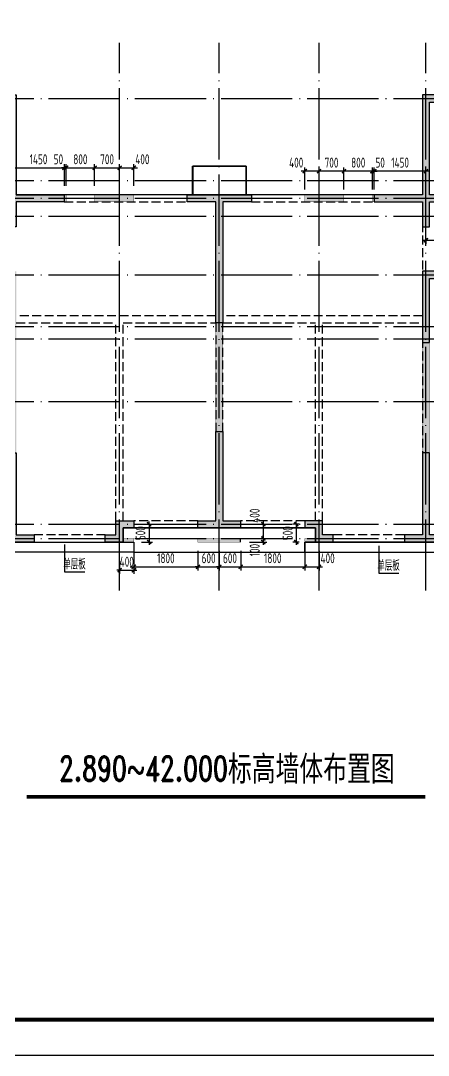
# Model space of a CAD drawing. Extents: x 154268 to 5133249, y -1832900 to 601179.
# Drawn here: x 663742 to 675184, y 541638 to 570678 of the extents above; entities that cross this region are included whole.
import ezdxf
from ezdxf.enums import TextEntityAlignment as Align

# ---------------------------------------------------------------- set-up
doc = ezdxf.new("R2010")
doc.units = 0
doc.header["$LTSCALE"] = 1000
doc.linetypes.add('DASH', pattern=[0.35, 0.25, -0.1])
doc.linetypes.add('DOTE', pattern=[2.42, 2, -0.2, 0.02, -0.2])
doc.layers.add('_TSZ_PLOT_MARK', color=1, linetype='Continuous', plot=False)
for name, color, linetype in [('A-ANNO-AXIS', 94, 'Continuous'), ('A-ANNO-DOTE', 15, 'DOTE'), ('A-ANNO-TITLE', 3, 'Continuous'), ('DIM', 3, 'Continuous'), ('HATCH', 254, 'Continuous'), ('HZ', 2, 'Continuous'), ('S-BASE-SING-实线', 7, 'Continuous'), ('S-BEAM-实线', 4, 'Continuous'), ('S-FLOOR-楼板', 52, 'Continuous'), ('S-FLOOR-说明', 7, 'Continuous'), ('S-WALL-砼墙', 60, 'Continuous'), ('一体浇筑', 1, 'Continuous')]:
    doc.layers.add(name, color=color, linetype=linetype)
doc.styles.add('DD', font='romand__.ttf', dxfattribs={"width": 0.7, "bigfont": 'HZTXT.SHX'})
doc.styles.add('DIM_FONT', font='SIMPLEX', dxfattribs={"width": 0.7, "bigfont": 'GBCBIG'})
doc.styles.add('TSSD_Dimension', font='tssdeng.shx', dxfattribs={"width": 0.7, "bigfont": 'Hztxt.shx'})
doc.dimstyles.new('TSSD_100_100$0', dxfattribs={"dimtxt": 280, "dimasz": 80, "dimexe": 100, "dimexo": 250, "dimgap": 100, "dimtad": 1, "dimdec": 0, "dimzin": 0, "dimdsep": 46, "dimtxsty": 'TSSD_Dimension', "dimblk": 'ARCHTICK', "dimcen": 0, "dimdle": 100, "dimclrd": 3, "dimclre": 3, "dimclrt": 7, "dimadec": 0, "dimazin": 0, "dimtfac": 1, "dimtdec": 0, "dimtix": 1, "dimtmove": 2, "dimatfit": 3, "dimldrblk": 'ARCHTICK', "dimfxl": 100, "dimtolj": 1, "dimtzin": 0, "dimarcsym": 0})
pattern_1 = [(50, (-3130232.09, 2526935.15), (215.178055, -18.8256405), [22.5, -247.5]), (355, (-3130232.1, 2526935.15), (-41.6254, 225.65764), [18, -198]), (100.4514, (-3130214.16, 2526933.58), (173.552815, 206.831863), [19.122057, -210.342634]), (46.1842, (-3130232.1, 2526995.15), (320.172315, -49.655704), [33.75, -371.25]), (96.6356, (-3130205.4, 2526991), (280.398812, 292.235361), [28.683086, -315.5139]), (351.1842, (-3130232.1, 2526995.15), (280.398584, 292.23558), [27, -297]), (21, (-3130202.09, 2526980.15), (179.0721156, -120.785667), [22.5, -247.5]), (326, (-3130202.1, 2526980.15), (72.9946, 217.545014), [18, -198]), (71.4514, (-3130187.17, 2526970.08), (252.066789, 96.759149), [19.122057, -210.342634]), (37.5, (-3130232.09, 2526935.15), (3.6479566, 99.8681561), [0, -195.6, 0, -201, 0, -198.75]), (7.5, (-3130232.09, 2526935.15), (78.9208612, 118.3235136), [0, -114.6, 0, -191.1, 0, -75.75]), (327.5, (-3130298.99, 2526935.15), (160.1467309, -6.7664615), [0, -75, 0, -234, 0, -310.5]), (317.5, (-3130328.99, 2526935.15), (174.955851, 30.0314947), [0, -97.5, 0, -155.4, 0, -220.5]), (45, (-3130232.09, 2526935.15), (-106.066017, 106.066017), [])]

# ---------------------------------------------------------------- blocks, each defined once
blk = doc.blocks.new('T4zw1')
at = {"layer": 'A-ANNO-DOTE'}
for p, q in [((1575757, -2354199), (1575757, -2338823)), ((1578557, -2354199), (1578557, -2338823)), ((1581357, -2354199), (1581357, -2338823)), ((1584357, -2354199), (1584357, -2338823)), ((1554406, -2340387), (1601542, -2340387)), ((1554406, -2342687), (1596363, -2342687)), ((1554406, -2343187), (1601542, -2343187)), ((1554406, -2343687), (1601542, -2343687)), ((1554406, -2345337), (1601542, -2345337)), ((1554406, -2346787), (1601542, -2346787)), ((1554406, -2347137), (1601542, -2347137)), ((1554406, -2348887), (1601542, -2348887)), ((1554406, -2352337), (1601542, -2352337)), ((1554406, -2352737), (1601542, -2352737))]:
    blk.add_line(p, q, dxfattribs=at)
blk = doc.blocks.new('_ArchTick')
at = {"color": 0, "linetype": 'ByBlock', "const_width": 0.5}
blk.add_lwpolyline([(-0.71, -0.71), (0.71, 0.71)], dxfattribs=at)
blk = doc.blocks.new('*D5230')
at = {"layer": 'Defpoints', "color": 0, "transparency": 16777216}
for p in [(675117, 564823), (676667, 564823), (676667, 564515)]:
    blk.add_point(p, dxfattribs=at)
at = {"layer": 'DIM', "color": 3, "lineweight": -2, "transparency": 16777216}
for p, q in [((675117, 564573), (675117, 564415)), ((676667, 564573), (676667, 564415)), ((675017, 564515), (676767, 564515))]:
    blk.add_line(p, q, dxfattribs=at)
at = {"layer": 'DIM', "color": 3, "lineweight": -2, "transparency": 16777216, "xscale": 80, "yscale": 80, "zscale": 80, "rotation": 180}
blk.add_blockref('_ArchTick', (675117, 564515), dxfattribs=at)
at = {"layer": 'DIM', "color": 3, "lineweight": -2, "transparency": 16777216, "xscale": 80, "yscale": 80, "zscale": 80}
blk.add_blockref('_ArchTick', (676667, 564515), dxfattribs=at)
at = {"layer": 'DIM', "color": 7, "transparency": 16777216, "insert": (675892, 564755), "char_height": 280, "attachment_point": 5, "style": 'TSSD_Dimension'}
blk.add_mtext('\\A1;1550', dxfattribs=at)
blk = doc.blocks.new('T4sbzpm1')
at = {"layer": 'S-BEAM-实线', "linetype": 'DASH'}
for p, q in [((21900, 9750), (18450, 9750)), ((27150, 9750), (23700, 9750)), ((18450, 9550), (21900, 9550)), ((23700, 9550), (27150, 9550)), ((28500, 8950), (28500, 7600)), ((22700, 6350), (17100, 6350)), ((17100, 6150), (19900, 6150)), ((19900, 600), (19900, 6150)), ((20100, 6150), (22700, 6150)), ((20100, 600), (20100, 6150)), ((22700, 6150), (22700, 3100)), ((28500, 6350), (22900, 6350)), ((22900, 3100), (22900, 6150)), ((22900, 6150), (25500, 6150)), ((25500, 600), (25500, 6150)), ((25700, 6150), (28500, 6150)), ((25700, 600), (25700, 6150)), ((28500, 5700), (28500, 2500)), ((22200, 600), (20400, 600)), ((25200, 600), (23400, 600)), ((20400, 400), (22200, 400)), ((23400, 400), (25200, 400)), ((19600, 200), (17600, 200)), ((17600, 0), (19600, 0)), ((28000, 200), (26000, 200)), ((26000, 0), (28000, 0))]:
    blk.add_line(p, q, dxfattribs=at)
at = {"layer": 'S-WALL-砼墙'}
for points in [[(16350, 12350), (16350, 12550), (17100, 12550), (17100, 9750), (18450, 9750), (18450, 9550), (17100, 9550), (17100, 8850), (16900, 8850), (16900, 9550), (15500, 9550), (15500, 9750), (16900, 9750), (16900, 12350)], [(29250, 12350), (29250, 12550), (28500, 12550), (28500, 9750), (27150, 9750), (27150, 9550), (28500, 9550), (28500, 8850), (28700, 8850), (28700, 9550), (30100, 9550), (30100, 9750), (28700, 9750), (28700, 12350)], [(21900, 9550), (21900, 9750), (23700, 9750), (23700, 9550), (22900, 9550), (22900, 6150), (22700, 6150), (22700, 9550)], [(29100, 7400), (29100, 7600), (28500, 7600), (28500, 5600), (28700, 5600), (28700, 7400)], [(22700, 3100), (22900, 3100), (22900, 600), (23400, 600), (23400, 400), (22200, 400), (22200, 600), (22700, 600)], [(16900, 2500), (17100, 2500), (17100, 200), (17600, 200), (17600, 0), (16300, 0), (16300, 200), (16900, 200)], [(28700, 2500), (28500, 2500), (28500, 200), (28000, 200), (28000, 0), (29300, 0), (29300, 200), (28700, 200)], [(19600, 0), (19600, 200), (19900, 200), (19900, 600), (20400, 600), (20400, 400), (20100, 400), (20100, 0)], [(26000, 0), (26000, 200), (25700, 200), (25700, 600), (25200, 600), (25200, 400), (25500, 400), (25500, 0)]]:
    blk.add_lwpolyline(points, close=True, dxfattribs=at)
blk = doc.blocks.new('*D5277')
at = {"layer": 'Defpoints', "color": 0, "transparency": 16777216}
for p in [(666917, 556144), (668717, 556044), (668717, 555350)]:
    blk.add_point(p, dxfattribs=at)
at = {"layer": 'DIM', "color": 3, "lineweight": -2, "transparency": 16777216}
for p, q in [((666917, 555894), (666917, 555250)), ((668717, 555794), (668717, 555250)), ((666817, 555350), (668817, 555350))]:
    blk.add_line(p, q, dxfattribs=at)
at = {"layer": 'DIM', "color": 3, "lineweight": -2, "transparency": 16777216, "xscale": 80, "yscale": 80, "zscale": 80, "rotation": 180}
blk.add_blockref('_ArchTick', (666917, 555350), dxfattribs=at)
at = {"layer": 'DIM', "color": 3, "lineweight": -2, "transparency": 16777216, "xscale": 80, "yscale": 80, "zscale": 80}
blk.add_blockref('_ArchTick', (668717, 555350), dxfattribs=at)
at = {"layer": 'DIM', "color": 7, "transparency": 16777216, "insert": (667817, 555590), "char_height": 280, "attachment_point": 5, "style": 'TSSD_Dimension'}
blk.add_mtext('\\A1;1800', dxfattribs=at)
blk = doc.blocks.new('*D5278')
at = {"layer": 'Defpoints', "color": 0, "transparency": 16777216}
for p in [(668717, 556044), (669317, 556044), (669317, 555350)]:
    blk.add_point(p, dxfattribs=at)
at = {"layer": 'DIM', "color": 3, "lineweight": -2, "transparency": 16777216}
for p, q in [((668717, 555794), (668717, 555250)), ((669317, 555794), (669317, 555250)), ((668717, 555350), (668637, 555350)), ((668717, 555350), (669317, 555350)), ((669317, 555350), (669397, 555350))]:
    blk.add_line(p, q, dxfattribs=at)
at = {"layer": 'DIM', "color": 3, "lineweight": -2, "transparency": 16777216, "xscale": 80, "yscale": 80, "zscale": 80}
blk.add_blockref('_ArchTick', (668717, 555350), dxfattribs=at)
at = {"layer": 'DIM', "color": 3, "lineweight": -2, "transparency": 16777216, "xscale": 80, "yscale": 80, "zscale": 80, "rotation": 180}
blk.add_blockref('_ArchTick', (669317, 555350), dxfattribs=at)
at = {"layer": 'DIM', "color": 7, "transparency": 16777216, "insert": (669017, 555590), "char_height": 280, "attachment_point": 5, "style": 'TSSD_Dimension'}
blk.add_mtext('\\A1;600', dxfattribs=at)
blk = doc.blocks.new('*D5279')
at = {"layer": 'Defpoints', "color": 0, "transparency": 16777216}
for p in [(669317, 556044), (669917, 556044), (669917, 555350)]:
    blk.add_point(p, dxfattribs=at)
at = {"layer": 'DIM', "color": 3, "lineweight": -2, "transparency": 16777216}
for p, q in [((669317, 555794), (669317, 555250)), ((669917, 555794), (669917, 555250)), ((669317, 555350), (669237, 555350)), ((669317, 555350), (669917, 555350)), ((669917, 555350), (669997, 555350))]:
    blk.add_line(p, q, dxfattribs=at)
at = {"layer": 'DIM', "color": 3, "lineweight": -2, "transparency": 16777216, "xscale": 80, "yscale": 80, "zscale": 80}
blk.add_blockref('_ArchTick', (669317, 555350), dxfattribs=at)
at = {"layer": 'DIM', "color": 3, "lineweight": -2, "transparency": 16777216, "xscale": 80, "yscale": 80, "zscale": 80, "rotation": 180}
blk.add_blockref('_ArchTick', (669917, 555350), dxfattribs=at)
at = {"layer": 'DIM', "color": 7, "transparency": 16777216, "insert": (669617, 555590), "char_height": 280, "attachment_point": 5, "style": 'TSSD_Dimension'}
blk.add_mtext('\\A1;600', dxfattribs=at)
blk = doc.blocks.new('*D5280')
at = {"layer": 'Defpoints', "color": 0, "transparency": 16777216}
for p in [(669917, 556044), (671717, 556044), (671717, 555350)]:
    blk.add_point(p, dxfattribs=at)
at = {"layer": 'DIM', "color": 3, "lineweight": -2, "transparency": 16777216}
for p, q in [((669917, 555794), (669917, 555250)), ((671717, 555794), (671717, 555250)), ((669817, 555350), (671817, 555350))]:
    blk.add_line(p, q, dxfattribs=at)
at = {"layer": 'DIM', "color": 3, "lineweight": -2, "transparency": 16777216, "xscale": 80, "yscale": 80, "zscale": 80, "rotation": 180}
blk.add_blockref('_ArchTick', (669917, 555350), dxfattribs=at)
at = {"layer": 'DIM', "color": 3, "lineweight": -2, "transparency": 16777216, "xscale": 80, "yscale": 80, "zscale": 80}
blk.add_blockref('_ArchTick', (671717, 555350), dxfattribs=at)
at = {"layer": 'DIM', "color": 7, "transparency": 16777216, "insert": (670817, 555590), "char_height": 280, "attachment_point": 5, "style": 'TSSD_Dimension'}
blk.add_mtext('\\A1;1800', dxfattribs=at)
blk = doc.blocks.new('*D5281')
at = {"layer": 'Defpoints', "color": 0, "transparency": 16777216}
for p in [(671717, 556044), (672117, 556044), (672117, 555350)]:
    blk.add_point(p, dxfattribs=at)
at = {"layer": 'DIM', "color": 3, "lineweight": -2, "transparency": 16777216}
for p, q in [((671717, 555794), (671717, 555250)), ((672117, 555794), (672117, 555250)), ((671617, 555350), (672217, 555350))]:
    blk.add_line(p, q, dxfattribs=at)
at = {"layer": 'DIM', "color": 3, "lineweight": -2, "transparency": 16777216, "xscale": 80, "yscale": 80, "zscale": 80, "rotation": 180}
blk.add_blockref('_ArchTick', (671717, 555350), dxfattribs=at)
at = {"layer": 'DIM', "color": 3, "lineweight": -2, "transparency": 16777216, "xscale": 80, "yscale": 80, "zscale": 80}
blk.add_blockref('_ArchTick', (672117, 555350), dxfattribs=at)
at = {"layer": 'DIM', "color": 7, "transparency": 16777216, "insert": (672358, 555590), "char_height": 280, "attachment_point": 5, "style": 'TSSD_Dimension'}
blk.add_mtext('\\A1;400', dxfattribs=at)
blk = doc.blocks.new('*D5282')
at = {"layer": 'Defpoints', "color": 0, "transparency": 16777216}
for p in [(669917, 556544), (669917, 556144), (670551, 556144)]:
    blk.add_point(p, dxfattribs=at)
at = {"layer": 'DIM', "color": 3, "lineweight": -2, "transparency": 16777216}
for p, q in [((670167, 556544), (670651, 556544)), ((670551, 556644), (670551, 556044)), ((670167, 556144), (670651, 556144))]:
    blk.add_line(p, q, dxfattribs=at)
at = {"layer": 'DIM', "color": 3, "lineweight": -2, "transparency": 16777216, "xscale": 80, "yscale": 80, "zscale": 80}
for p, rotation in [((670551, 556544), 90), ((670551, 556144), 270)]:
    blk.add_blockref('_ArchTick', p, dxfattribs=dict(at, rotation=rotation))
at = {"layer": 'DIM', "color": 7, "transparency": 16777216, "insert": (670311, 556785), "char_height": 280, "attachment_point": 5, "rotation": 90, "style": 'TSSD_Dimension'}
blk.add_mtext('\\A1;400', dxfattribs=at)
blk = doc.blocks.new('*D5283')
at = {"layer": 'Defpoints', "color": 0, "transparency": 16777216}
for p in [(669917, 556144), (669917, 556044), (670551, 556044)]:
    blk.add_point(p, dxfattribs=at)
at = {"layer": 'DIM', "color": 3, "lineweight": -2, "transparency": 16777216}
for p, q in [((670167, 556144), (670651, 556144)), ((670551, 556144), (670551, 556224)), ((670551, 556144), (670551, 556044)), ((670167, 556044), (670651, 556044)), ((670551, 556044), (670551, 555964))]:
    blk.add_line(p, q, dxfattribs=at)
at = {"layer": 'DIM', "color": 3, "lineweight": -2, "transparency": 16777216, "xscale": 80, "yscale": 80, "zscale": 80}
for p, rotation in [((670551, 556144), 270), ((670551, 556044), 90)]:
    blk.add_blockref('_ArchTick', p, dxfattribs=dict(at, rotation=rotation))
at = {"layer": 'DIM', "color": 7, "transparency": 16777216, "insert": (670311, 555818), "char_height": 280, "attachment_point": 5, "rotation": 90, "style": 'TSSD_Dimension'}
blk.add_mtext('\\A1;100', dxfattribs=at)
blk = doc.blocks.new('*D5304')
at = {"layer": 'Defpoints', "color": 0, "transparency": 16777216}
for p in [(664967, 566548), (663517, 565974), (664967, 565794)]:
    blk.add_point(p, dxfattribs=at)
at = {"layer": 'DIM', "color": 3, "lineweight": -2, "transparency": 16777216}
for p, q in [((663517, 566224), (663517, 566648)), ((664967, 566044), (664967, 566648)), ((663417, 566548), (665067, 566548))]:
    blk.add_line(p, q, dxfattribs=at)
at = {"layer": 'DIM', "color": 3, "lineweight": -2, "transparency": 16777216, "xscale": 80, "yscale": 80, "zscale": 80, "rotation": 180}
blk.add_blockref('_ArchTick', (663517, 566548), dxfattribs=at)
at = {"layer": 'DIM', "color": 3, "lineweight": -2, "transparency": 16777216, "xscale": 80, "yscale": 80, "zscale": 80}
blk.add_blockref('_ArchTick', (664967, 566548), dxfattribs=at)
at = {"layer": 'DIM', "color": 7, "transparency": 16777216, "insert": (664242, 566788), "char_height": 280, "attachment_point": 5, "style": 'TSSD_Dimension'}
blk.add_mtext('\\A1;1450', dxfattribs=at)
blk = doc.blocks.new('*D5305')
at = {"layer": 'Defpoints', "color": 0, "transparency": 16777216}
for p in [(665017, 566548), (664967, 565794), (665017, 565794)]:
    blk.add_point(p, dxfattribs=at)
at = {"layer": 'DIM', "color": 3, "lineweight": -2, "transparency": 16777216}
for p, q in [((664967, 566044), (664967, 566648)), ((665017, 566044), (665017, 566648)), ((664967, 566548), (664887, 566548)), ((664967, 566548), (665017, 566548)), ((665017, 566548), (665097, 566548))]:
    blk.add_line(p, q, dxfattribs=at)
at = {"layer": 'DIM', "color": 3, "lineweight": -2, "transparency": 16777216, "xscale": 80, "yscale": 80, "zscale": 80}
blk.add_blockref('_ArchTick', (664967, 566548), dxfattribs=at)
at = {"layer": 'DIM', "color": 3, "lineweight": -2, "transparency": 16777216, "xscale": 80, "yscale": 80, "zscale": 80, "rotation": 180}
blk.add_blockref('_ArchTick', (665017, 566548), dxfattribs=at)
at = {"layer": 'DIM', "color": 7, "transparency": 16777216, "insert": (664801, 566788), "char_height": 280, "attachment_point": 5, "style": 'TSSD_Dimension'}
blk.add_mtext('\\A1;50', dxfattribs=at)
blk = doc.blocks.new('*D5306')
at = {"layer": 'Defpoints', "color": 0, "transparency": 16777216}
for p in [(665817, 566548), (665017, 565794), (665817, 565794)]:
    blk.add_point(p, dxfattribs=at)
at = {"layer": 'DIM', "color": 3, "lineweight": -2, "transparency": 16777216}
for p, q in [((665017, 566044), (665017, 566648)), ((665817, 566044), (665817, 566648)), ((664917, 566548), (665917, 566548))]:
    blk.add_line(p, q, dxfattribs=at)
at = {"layer": 'DIM', "color": 3, "lineweight": -2, "transparency": 16777216, "xscale": 80, "yscale": 80, "zscale": 80, "rotation": 180}
blk.add_blockref('_ArchTick', (665017, 566548), dxfattribs=at)
at = {"layer": 'DIM', "color": 3, "lineweight": -2, "transparency": 16777216, "xscale": 80, "yscale": 80, "zscale": 80}
blk.add_blockref('_ArchTick', (665817, 566548), dxfattribs=at)
at = {"layer": 'DIM', "color": 7, "transparency": 16777216, "insert": (665417, 566788), "char_height": 280, "attachment_point": 5, "style": 'TSSD_Dimension'}
blk.add_mtext('\\A1;800', dxfattribs=at)
blk = doc.blocks.new('*D5307')
at = {"layer": 'Defpoints', "color": 0, "transparency": 16777216}
for p in [(666517, 566548), (665817, 565794), (666517, 565794)]:
    blk.add_point(p, dxfattribs=at)
at = {"layer": 'DIM', "color": 3, "lineweight": -2, "transparency": 16777216}
for p, q in [((665817, 566044), (665817, 566648)), ((666517, 566044), (666517, 566648)), ((665717, 566548), (666617, 566548))]:
    blk.add_line(p, q, dxfattribs=at)
at = {"layer": 'DIM', "color": 3, "lineweight": -2, "transparency": 16777216, "xscale": 80, "yscale": 80, "zscale": 80, "rotation": 180}
blk.add_blockref('_ArchTick', (665817, 566548), dxfattribs=at)
at = {"layer": 'DIM', "color": 3, "lineweight": -2, "transparency": 16777216, "xscale": 80, "yscale": 80, "zscale": 80}
blk.add_blockref('_ArchTick', (666517, 566548), dxfattribs=at)
at = {"layer": 'DIM', "color": 7, "transparency": 16777216, "insert": (666167, 566788), "char_height": 280, "attachment_point": 5, "style": 'TSSD_Dimension'}
blk.add_mtext('\\A1;700', dxfattribs=at)
blk = doc.blocks.new('*D5308')
at = {"layer": 'Defpoints', "color": 0, "transparency": 16777216}
for p in [(666917, 566548), (666517, 565794), (666917, 565794)]:
    blk.add_point(p, dxfattribs=at)
at = {"layer": 'DIM', "color": 3, "lineweight": -2, "transparency": 16777216}
for p, q in [((666517, 566044), (666517, 566648)), ((666917, 566044), (666917, 566648)), ((666417, 566548), (667017, 566548))]:
    blk.add_line(p, q, dxfattribs=at)
at = {"layer": 'DIM', "color": 3, "lineweight": -2, "transparency": 16777216, "xscale": 80, "yscale": 80, "zscale": 80, "rotation": 180}
blk.add_blockref('_ArchTick', (666517, 566548), dxfattribs=at)
at = {"layer": 'DIM', "color": 3, "lineweight": -2, "transparency": 16777216, "xscale": 80, "yscale": 80, "zscale": 80}
blk.add_blockref('_ArchTick', (666917, 566548), dxfattribs=at)
at = {"layer": 'DIM', "color": 7, "transparency": 16777216, "insert": (667158, 566788), "char_height": 280, "attachment_point": 5, "style": 'TSSD_Dimension'}
blk.add_mtext('\\A1;400', dxfattribs=at)
blk = doc.blocks.new('*D5309')
at = {"layer": 'Defpoints', "color": 0, "transparency": 16777216}
for p in [(673667, 566454), (673667, 565694), (675117, 565694)]:
    blk.add_point(p, dxfattribs=at)
at = {"layer": 'DIM', "color": 3, "lineweight": -2, "transparency": 16777216}
for p, q in [((675217, 566454), (673567, 566454)), ((673667, 565944), (673667, 566554)), ((675117, 565944), (675117, 566554))]:
    blk.add_line(p, q, dxfattribs=at)
at = {"layer": 'DIM', "color": 3, "lineweight": -2, "transparency": 16777216, "xscale": 80, "yscale": 80, "zscale": 80, "rotation": 180}
blk.add_blockref('_ArchTick', (673667, 566454), dxfattribs=at)
at = {"layer": 'DIM', "color": 3, "lineweight": -2, "transparency": 16777216, "xscale": 80, "yscale": 80, "zscale": 80}
blk.add_blockref('_ArchTick', (675117, 566454), dxfattribs=at)
at = {"layer": 'DIM', "color": 7, "transparency": 16777216, "insert": (674392, 566694), "char_height": 280, "attachment_point": 5, "style": 'TSSD_Dimension'}
blk.add_mtext('\\A1;1450', dxfattribs=at)
blk = doc.blocks.new('*D5310')
at = {"layer": 'Defpoints', "color": 0, "transparency": 16777216}
for p in [(673617, 566454), (673617, 565694), (673667, 565694)]:
    blk.add_point(p, dxfattribs=at)
at = {"layer": 'DIM', "color": 3, "lineweight": -2, "transparency": 16777216}
for p, q in [((673617, 566454), (673537, 566454)), ((673617, 565944), (673617, 566554)), ((673667, 566454), (673617, 566454)), ((673667, 565944), (673667, 566554)), ((673667, 566454), (673747, 566454))]:
    blk.add_line(p, q, dxfattribs=at)
at = {"layer": 'DIM', "color": 3, "lineweight": -2, "transparency": 16777216, "xscale": 80, "yscale": 80, "zscale": 80}
blk.add_blockref('_ArchTick', (673617, 566454), dxfattribs=at)
at = {"layer": 'DIM', "color": 3, "lineweight": -2, "transparency": 16777216, "xscale": 80, "yscale": 80, "zscale": 80, "rotation": 180}
blk.add_blockref('_ArchTick', (673667, 566454), dxfattribs=at)
at = {"layer": 'DIM', "color": 7, "transparency": 16777216, "insert": (673832, 566694), "char_height": 280, "attachment_point": 5, "style": 'TSSD_Dimension'}
blk.add_mtext('\\A1;50', dxfattribs=at)
blk = doc.blocks.new('*D5311')
at = {"layer": 'Defpoints', "color": 0, "transparency": 16777216}
for p in [(672817, 566454), (672817, 565694), (673617, 565694)]:
    blk.add_point(p, dxfattribs=at)
at = {"layer": 'DIM', "color": 3, "lineweight": -2, "transparency": 16777216}
for p, q in [((673717, 566454), (672717, 566454)), ((672817, 565944), (672817, 566554)), ((673617, 565944), (673617, 566554))]:
    blk.add_line(p, q, dxfattribs=at)
at = {"layer": 'DIM', "color": 3, "lineweight": -2, "transparency": 16777216, "xscale": 80, "yscale": 80, "zscale": 80, "rotation": 180}
blk.add_blockref('_ArchTick', (672817, 566454), dxfattribs=at)
at = {"layer": 'DIM', "color": 3, "lineweight": -2, "transparency": 16777216, "xscale": 80, "yscale": 80, "zscale": 80}
blk.add_blockref('_ArchTick', (673617, 566454), dxfattribs=at)
at = {"layer": 'DIM', "color": 7, "transparency": 16777216, "insert": (673217, 566694), "char_height": 280, "attachment_point": 5, "style": 'TSSD_Dimension'}
blk.add_mtext('\\A1;800', dxfattribs=at)
blk = doc.blocks.new('*D5312')
at = {"layer": 'Defpoints', "color": 0, "transparency": 16777216}
for p in [(672117, 566454), (672117, 565694), (672817, 565694)]:
    blk.add_point(p, dxfattribs=at)
at = {"layer": 'DIM', "color": 3, "lineweight": -2, "transparency": 16777216}
for p, q in [((672917, 566454), (672017, 566454)), ((672117, 565944), (672117, 566554)), ((672817, 565944), (672817, 566554))]:
    blk.add_line(p, q, dxfattribs=at)
at = {"layer": 'DIM', "color": 3, "lineweight": -2, "transparency": 16777216, "xscale": 80, "yscale": 80, "zscale": 80, "rotation": 180}
blk.add_blockref('_ArchTick', (672117, 566454), dxfattribs=at)
at = {"layer": 'DIM', "color": 3, "lineweight": -2, "transparency": 16777216, "xscale": 80, "yscale": 80, "zscale": 80}
blk.add_blockref('_ArchTick', (672817, 566454), dxfattribs=at)
at = {"layer": 'DIM', "color": 7, "transparency": 16777216, "insert": (672467, 566694), "char_height": 280, "attachment_point": 5, "style": 'TSSD_Dimension'}
blk.add_mtext('\\A1;700', dxfattribs=at)
blk = doc.blocks.new('*D5313')
at = {"layer": 'Defpoints', "color": 0, "transparency": 16777216}
for p in [(671717, 566454), (671717, 565694), (672117, 565694)]:
    blk.add_point(p, dxfattribs=at)
at = {"layer": 'DIM', "color": 3, "lineweight": -2, "transparency": 16777216}
for p, q in [((672217, 566454), (671617, 566454)), ((671717, 565944), (671717, 566554)), ((672117, 565944), (672117, 566554))]:
    blk.add_line(p, q, dxfattribs=at)
at = {"layer": 'DIM', "color": 3, "lineweight": -2, "transparency": 16777216, "xscale": 80, "yscale": 80, "zscale": 80, "rotation": 180}
blk.add_blockref('_ArchTick', (671717, 566454), dxfattribs=at)
at = {"layer": 'DIM', "color": 3, "lineweight": -2, "transparency": 16777216, "xscale": 80, "yscale": 80, "zscale": 80}
blk.add_blockref('_ArchTick', (672117, 566454), dxfattribs=at)
at = {"layer": 'DIM', "color": 7, "transparency": 16777216, "insert": (671476, 566694), "char_height": 280, "attachment_point": 5, "style": 'TSSD_Dimension'}
blk.add_mtext('\\A1;400', dxfattribs=at)
blk = doc.blocks.new('*D6716')
at = {"layer": 'Defpoints', "color": 0, "transparency": 16777216}
for p in [(666520, 555764), (666920, 555764), (666920, 555253)]:
    blk.add_point(p, dxfattribs=at)
at = {"layer": 'DIM', "color": 3, "lineweight": -2, "transparency": 16777216}
for p, q in [((666520, 555253), (666440, 555253)), ((666520, 555514), (666520, 555153)), ((666520, 555253), (666920, 555253)), ((666920, 555514), (666920, 555153)), ((666920, 555253), (667000, 555253))]:
    blk.add_line(p, q, dxfattribs=at)
at = {"layer": 'DIM', "color": 3, "lineweight": -2, "transparency": 16777216, "xscale": 80, "yscale": 80, "zscale": 80}
blk.add_blockref('_ArchTick', (666520, 555253), dxfattribs=at)
at = {"layer": 'DIM', "color": 3, "lineweight": -2, "transparency": 16777216, "xscale": 80, "yscale": 80, "zscale": 80, "rotation": 180}
blk.add_blockref('_ArchTick', (666920, 555253), dxfattribs=at)
at = {"layer": 'DIM', "color": 7, "transparency": 16777216, "insert": (666720, 555493), "char_height": 280, "attachment_point": 5, "style": 'TSSD_Dimension'}
blk.add_mtext('\\A1;400', dxfattribs=at)
blk = doc.blocks.new('*D6717')
at = {"layer": 'Defpoints', "color": 0, "transparency": 16777216}
for p in [(666886, 556544), (666886, 556044), (667346, 556044)]:
    blk.add_point(p, dxfattribs=at)
at = {"layer": 'DIM', "color": 3, "lineweight": -2, "transparency": 16777216}
for p, q in [((667136, 556544), (667446, 556544)), ((667346, 556544), (667346, 556624)), ((667346, 556544), (667346, 556044)), ((667136, 556044), (667446, 556044)), ((667346, 556044), (667346, 555964))]:
    blk.add_line(p, q, dxfattribs=at)
at = {"layer": 'DIM', "color": 3, "lineweight": -2, "transparency": 16777216, "xscale": 80, "yscale": 80, "zscale": 80}
for p, rotation in [((667346, 556544), 270), ((667346, 556044), 90)]:
    blk.add_blockref('_ArchTick', p, dxfattribs=dict(at, rotation=rotation))
at = {"layer": 'DIM', "color": 7, "transparency": 16777216, "insert": (667106, 556294), "char_height": 280, "attachment_point": 5, "rotation": 90, "style": 'TSSD_Dimension'}
blk.add_mtext('\\A1;500', dxfattribs=at)
blk = doc.blocks.new('*D6718')
at = {"layer": 'Defpoints', "color": 0, "transparency": 16777216}
for p in [(671805, 556544), (671477, 556044), (671805, 556044)]:
    blk.add_point(p, dxfattribs=at)
at = {"layer": 'DIM', "color": 3, "lineweight": -2, "transparency": 16777216}
for p, q in [((671555, 556544), (671377, 556544)), ((671477, 556544), (671477, 556624)), ((671477, 556544), (671477, 556044)), ((671555, 556044), (671377, 556044)), ((671477, 556044), (671477, 555964))]:
    blk.add_line(p, q, dxfattribs=at)
at = {"layer": 'DIM', "color": 3, "lineweight": -2, "transparency": 16777216, "xscale": 80, "yscale": 80, "zscale": 80}
for p, rotation in [((671477, 556544), 270), ((671477, 556044), 90)]:
    blk.add_blockref('_ArchTick', p, dxfattribs=dict(at, rotation=rotation))
at = {"layer": 'DIM', "color": 7, "transparency": 16777216, "insert": (671237, 556294), "char_height": 280, "attachment_point": 5, "rotation": 90, "style": 'TSSD_Dimension'}
blk.add_mtext('\\A1;500', dxfattribs=at)

msp = doc.modelspace()

# ---------------------------------------------------------------- hatches: boundary and pattern name
at = {"layer": 'HATCH'}
h = msp.add_hatch(color=253, dxfattribs=at)
h.paths.add_polyline_path([(672516.7, 556044), (672516.7, 556244), (672216.7, 556244), (672216.7, 556644), (671716.7, 556644), (671716.7, 556444), (672016.7, 556444), (672016.7, 556044)])
h.paths.add_polyline_path([(675216.7, 558544), (675016.7, 558544), (675016.7, 556244), (674516.7, 556244), (674516.7, 556044), (675816.7, 556044), (675816.7, 556244), (675216.7, 556244)])
h.paths.add_polyline_path([(675616.7, 563444), (675616.7, 563644), (675016.7, 563644), (675016.7, 561644), (675216.7, 561644), (675216.7, 563444)])
h.paths.add_polyline_path([(675766.7, 568394), (675766.7, 568594), (675016.7, 568594), (675016.7, 565794), (673666.7, 565794), (673666.7, 565594), (675016.7, 565594), (675016.7, 564894), (675216.7, 564894), (675216.7, 565594), (676616.7, 565594), (676616.7, 565794), (675216.7, 565794), (675216.7, 568394)])
h.paths.add_polyline_path([(680716.7, 568594), (679916.7, 568594), (679916.7, 565594), (680116.7, 565594), (680116.7, 566094), (680616.7, 566094), (680616.7, 566294), (680116.7, 566294), (680116.7, 568394), (680716.7, 568394)])
h.paths.add_polyline_path([(684666.7, 568594), (683866.7, 568594), (683866.7, 568394), (684466.7, 568394), (684466.7, 566294), (684066.7, 566294), (684066.7, 566094), (684666.7, 566094)])
h.paths.add_polyline_path([(683316.7, 563444), (683316.7, 563644), (679916.7, 563644), (679916.7, 563444), (681716.7, 563444), (681716.7, 563094), (681916.7, 563094), (681916.7, 563444)])
h.paths.add_polyline_path([(677816.7, 556044), (677816.7, 556244), (678116.7, 556244), (678116.7, 556644), (678616.7, 556644), (678616.7, 556444), (678316.7, 556444), (678316.7, 556044)])
h.paths.add_polyline_path([(680416.7, 556444), (680416.7, 556644), (680816.7, 556644), (680816.7, 558544), (681016.7, 558544), (681016.7, 556444)])
h.paths.add_polyline_path([(683216.7, 556444), (683216.7, 556644), (682816.7, 556644), (682816.7, 558544), (682616.7, 558544), (682616.7, 556444)])
h.paths.add_polyline_path([(680316.7, 561644), (680316.7, 561844), (681116.7, 561844), (681116.7, 561644), (681016.7, 561644), (681016.7, 560844), (680816.7, 560844), (680816.7, 561644)])
h.paths.add_polyline_path([(683316.7, 561644), (683316.7, 561844), (682516.7, 561844), (682516.7, 561644), (682616.7, 561644), (682616.7, 560844), (682816.7, 560844), (682816.7, 561644)])
h.paths.add_polyline_path([(685816.7, 556044), (685816.7, 556294), (685516.7, 556294), (685516.7, 556644), (685016.7, 556644), (685016.7, 556444), (685316.7, 556444), (685316.7, 556044)])
h.paths.add_polyline_path([(688616.7, 558394), (688416.7, 558394), (688416.7, 556294), (687816.7, 556294), (687816.7, 556044), (689016.7, 556044), (689016.7, 556294), (688616.7, 556294)])
h.paths.add_polyline_path([(688616.7, 563644), (686766.7, 563644), (686766.7, 563444), (688416.7, 563444), (688416.7, 561644), (688616.7, 561644)])
h.paths.add_polyline_path([(686616.7, 568344), (686616.7, 568594), (685916.7, 568594), (685916.7, 565094), (686966.7, 565094), (686966.7, 565294), (686116.7, 565294), (686116.7, 568344)])
h.paths.add_polyline_path([(689616.7, 568344), (689616.7, 568594), (688416.7, 568594), (688416.7, 568344), (688916.7, 568344), (688916.7, 566694), (689116.7, 566694), (689116.7, 568344)])
h.paths.add_polyline_path([(692116.7, 568594), (691116.7, 568594), (691116.7, 568344), (691866.7, 568344), (691866.7, 564994), (692116.7, 564994)])
h.paths.add_polyline_path([(692116.7, 562494), (691866.7, 562494), (691866.7, 562194), (690316.7, 562194), (690316.7, 561994), (692116.7, 561994)])
h.paths.add_polyline_path([(692116.7, 560094), (691866.7, 560094), (691866.7, 556294), (691416.7, 556294), (691416.7, 556044), (692116.7, 556044)])
h.paths.add_polyline_path([(669216.7, 559144), (669416.7, 559144), (669416.7, 556644), (669916.7, 556644), (669916.7, 556444), (668716.7, 556444), (668716.7, 556644), (669216.7, 556644)])
h.paths.add_polyline_path([(668416.7, 565594), (668416.7, 565794), (670216.7, 565794), (670216.7, 565594), (669416.7, 565594), (669416.7, 562194), (669216.7, 562194), (669216.7, 565594)])
h.paths.add_polyline_path([(666116.7, 556044), (666116.7, 556244), (666416.7, 556244), (666416.7, 556644), (666916.7, 556644), (666916.7, 556444), (666616.7, 556444), (666616.7, 556044)])
h.paths.add_polyline_path([(663416.7, 558544), (663616.7, 558544), (663616.7, 556244), (664116.7, 556244), (664116.7, 556044), (662816.7, 556044), (662816.7, 556244), (663416.7, 556244)])
h.paths.add_polyline_path([(663016.7, 563444), (663016.7, 563644), (663616.7, 563644), (663616.7, 561644), (663416.7, 561644), (663416.7, 563444)])
h.paths.add_polyline_path([(662866.7, 568394), (662866.7, 568594), (663616.7, 568594), (663616.7, 565794), (664966.7, 565794), (664966.7, 565594), (663616.7, 565594), (663616.7, 564894), (663416.7, 564894), (663416.7, 565594), (662016.7, 565594), (662016.7, 565794), (663416.7, 565794), (663416.7, 568394)])
h.paths.add_polyline_path([(657916.7, 568594), (658716.7, 568594), (658716.7, 565594), (658516.7, 565594), (658516.7, 566094), (658016.7, 566094), (658016.7, 566294), (658516.7, 566294), (658516.7, 568394), (657916.7, 568394)])
h.paths.add_polyline_path([(653966.7, 568594), (654766.7, 568594), (654766.7, 568394), (654166.7, 568394), (654166.7, 566294), (654566.7, 566294), (654566.7, 566094), (653966.7, 566094)])
h.paths.add_polyline_path([(655316.7, 563444), (655316.7, 563644), (658716.7, 563644), (658716.7, 563444), (656916.7, 563444), (656916.7, 563094), (656716.7, 563094), (656716.7, 563444)])
h.paths.add_polyline_path([(660816.7, 556044), (660816.7, 556244), (660516.7, 556244), (660516.7, 556644), (660016.7, 556644), (660016.7, 556444), (660316.7, 556444), (660316.7, 556044)])
h.paths.add_polyline_path([(658216.7, 556444), (658216.7, 556644), (657816.7, 556644), (657816.7, 558544), (657616.7, 558544), (657616.7, 556444)])
h.paths.add_polyline_path([(655416.7, 556444), (655416.7, 556644), (655816.7, 556644), (655816.7, 558544), (656016.7, 558544), (656016.7, 556444)])
h.paths.add_polyline_path([(658316.7, 561644), (658316.7, 561844), (657516.7, 561844), (657516.7, 561644), (657616.7, 561644), (657616.7, 560844), (657816.7, 560844), (657816.7, 561644)])
h.paths.add_polyline_path([(655316.7, 561644), (655316.7, 561844), (656116.7, 561844), (656116.7, 561644), (656016.7, 561644), (656016.7, 560844), (655816.7, 560844), (655816.7, 561644)])
h.paths.add_polyline_path([(652816.7, 556044), (652816.7, 556294), (653116.7, 556294), (653116.7, 556644), (653616.7, 556644), (653616.7, 556444), (653316.7, 556444), (653316.7, 556044)])
h.paths.add_polyline_path([(650016.7, 558394), (650216.7, 558394), (650216.7, 556294), (650816.7, 556294), (650816.7, 556044), (649616.7, 556044), (649616.7, 556294), (650016.7, 556294)])
h.paths.add_polyline_path([(650016.7, 563644), (651866.7, 563644), (651866.7, 563444), (650216.7, 563444), (650216.7, 561644), (650016.7, 561644)])
h.paths.add_polyline_path([(652016.7, 568344), (652016.7, 568594), (652716.7, 568594), (652716.7, 565094), (651666.7, 565094), (651666.7, 565294), (652516.7, 565294), (652516.7, 568344)])
h.paths.add_polyline_path([(649016.7, 568344), (649016.7, 568594), (650216.7, 568594), (650216.7, 568344), (649716.7, 568344), (649716.7, 566694), (649516.7, 566694), (649516.7, 568344)])
h.paths.add_polyline_path([(646516.7, 568594), (647516.7, 568594), (647516.7, 568344), (646766.7, 568344), (646766.7, 564994), (646516.7, 564994)])
h.paths.add_polyline_path([(646516.7, 562494), (646766.7, 562494), (646766.7, 562194), (648316.7, 562194), (648316.7, 561994), (646516.7, 561994)])
h.paths.add_polyline_path([(646516.7, 560094), (646766.7, 560094), (646766.7, 556294), (647216.7, 556294), (647216.7, 556044), (646516.7, 556044)])
h = msp.add_hatch(dxfattribs=at)
h.set_pattern_fill('ARMORED', color=256, scale=30, style=0)
h.set_pattern_definition(pattern_1)
h.paths.add_polyline_path([(657816.7, 560044), (657616.7, 560044), (657616.7, 558544), (657816.7, 558544)])
h.paths.add_polyline_path([(656016.7, 560044), (655816.7, 560044), (655816.7, 558544), (656016.7, 558544)])
h.paths.add_polyline_path([(671716.7, 565794), (672816.7, 565794), (672816.7, 565594), (671716.7, 565594)])
h.paths.add_polyline_path([(683216.7, 556444), (683116.7, 556444), (683116.7, 556044), (683216.7, 556044)])
h.paths.add_polyline_path([(685016.7, 556044), (685316.7, 556044), (685316.7, 556144), (685016.7, 556144)])
h.paths.add_polyline_path([(653316.7, 556144), (653616.7, 556144), (653616.7, 556044), (653316.7, 556044)])
h.paths.add_polyline_path([(655516.7, 556444), (655416.7, 556444), (655416.7, 556044), (655516.7, 556044)])
h.paths.add_polyline_path([(652716.7, 566494), (653966.7, 566494), (653966.7, 566294), (652716.7, 566294)])
h.paths.add_polyline_path([(684666.7, 566494), (685916.7, 566494), (685916.7, 566294), (684666.7, 566294)])
h.paths.add_polyline_path([(680416.7, 556444), (680516.7, 556444), (680516.7, 556044), (680416.7, 556044)])
h.paths.add_polyline_path([(678616.7, 556044), (678316.7, 556044), (678316.7, 556144), (678616.7, 556144)])
h.paths.add_polyline_path([(672016.7, 556044), (671716.7, 556044), (671716.7, 556144), (672016.7, 556144)])
h.paths.add_polyline_path([(660316.7, 556144), (660016.7, 556144), (660016.7, 556044), (660316.7, 556044)])
h.paths.add_polyline_path([(658116.7, 556444), (658216.7, 556444), (658216.7, 556044), (658116.7, 556044)])
h.paths.add_polyline_path([(666916.7, 556044), (666616.7, 556044), (666616.7, 556144), (666916.7, 556144)])
h.paths.add_polyline_path([(668716.7, 556144), (669916.7, 556144), (669916.7, 556044), (668716.7, 556044)])
h.paths.add_polyline_path([(680816.7, 560044), (681016.7, 560044), (681016.7, 558544), (680816.7, 558544)])
h.paths.add_polyline_path([(682616.7, 560044), (682816.7, 560044), (682816.7, 558544), (682616.7, 558544)])
h.paths.add_polyline_path([(691566.7, 561994), (691366.7, 561994), (691366.7, 559893.1), (691866.7, 559893.1), (691866.7, 560094), (691566.7, 560094)])
h.paths.add_polyline_path([(680716.7, 568594), (683866.7, 568594), (683866.7, 568394), (680716.7, 568394)])
h.paths.add_polyline_path([(679816.7, 568594), (679916.7, 568594), (679916.7, 568394), (679816.7, 568394)])
h.paths.add_polyline_path([(675766.7, 568594), (678816.7, 568594), (678816.7, 568394), (675766.7, 568394)])
h.paths.add_polyline_path([(673616.7, 565794), (673666.7, 565794), (673666.7, 565594), (673616.7, 565594)])
h.paths.add_polyline_path([(664966.7, 565794), (665016.7, 565794), (665016.7, 565594), (664966.7, 565594)])
h.paths.add_polyline_path([(665816.7, 565794), (666916.7, 565794), (666916.7, 565594), (665816.7, 565594)])
h.paths.add_polyline_path([(658716.7, 568594), (658816.7, 568594), (658816.7, 568394), (658716.7, 568394)])
h.paths.add_polyline_path([(662866.7, 568594), (659816.7, 568597.4), (659816.7, 568397.4), (662866.7, 568394)])
h.paths.add_polyline_path([(654766.7, 568594), (657916.7, 568594), (657916.7, 568394), (654766.7, 568394)])
h.paths.add_polyline_path([(647066.7, 561994), (647266.7, 561994), (647266.7, 559894), (646766.7, 559893.1), (646766.7, 560094), (647066.7, 560094)])
edge = h.paths.add_edge_path()
edge.add_line((669916.7, 556044), (669916.7, 556152))
h = msp.add_hatch(dxfattribs=at)
h.set_pattern_fill('ARMORED', color=256, scale=30, style=0)
h.set_pattern_definition(pattern_1)
h.paths.add_polyline_path([(650016.7, 561644), (650216.7, 561644), (650216.7, 558394), (650016.7, 558394)])
h.paths.add_polyline_path([(656716.7, 563094), (656916.7, 563094), (656916.7, 561644), (656716.7, 561644)])
h.paths.add_polyline_path([(663416.7, 561644), (663616.7, 561644), (663616.7, 558544), (663416.7, 558544)])
h.paths.add_polyline_path([(669216.7, 562194), (669416.7, 562194), (669416.7, 559142.1), (669216.7, 559142.1)])
h.paths.add_polyline_path([(675016.7, 561644), (675216.7, 561644), (675216.7, 558544), (675016.7, 558544)])
h.paths.add_polyline_path([(681716.7, 563094), (681916.7, 563094), (681916.7, 561644), (681716.7, 561644)])
h.paths.add_polyline_path([(688416.7, 561644), (688616.7, 561644), (688616.7, 558394), (688416.7, 558394)], flags=17)
h.paths.add_polyline_path([(688416.7, 561644), (688616.7, 561644), (688616.7, 558394), (688416.7, 558394)], flags=17)

# ---------------------------------------------------------------- linework, layer by layer
at = {"color": 1}
msp.add_lwpolyline([(660319.6, 556044), (666619.6, 556044), (666619.6, 556444), (672019.6, 556444), (672019.6, 556044), (678319.6, 556044), (678319.6, 556444), (681019.6, 556444), (681019.6, 561644), (682619.6, 561644), (682619.6, 556444), (685319.6, 556444), (685319.6, 556044), (692119.6, 556044), (692119.6, 560204), (692329.6, 560204), (692329.6, 562144), (692119.6, 562144), (692119.6, 568594), (675019.6, 568594), (675019.6, 565794), (670069.6, 565794), (668569.6, 565794), (663619.6, 565794)], dxfattribs=at)
at = {"color": 2}
for points in [[(668569.6, 565794), (670069.6, 565794), (670069.6, 566594), (668569.6, 566594)], [(666619.6, 556444), (666619.6, 556044), (666919.6, 556044), (666919.6, 555764), (671719.6, 555764), (671719.6, 556044), (672019.6, 556044), (672019.6, 556444)], [(666919.6, 555764), (660819.6, 555764), (660819.6, 556044), (666919.6, 556044)], [(671719.6, 555764), (677819.6, 555764), (677819.6, 556044), (671719.6, 556044)]]:
    msp.add_lwpolyline(points, close=True, dxfattribs=at)
at = {"layer": '_TSZ_PLOT_MARK'}
msp.add_lwpolyline([(638503.6, 541638.3), (722603.6, 541638.3), (722603.6, 601038.3), (638503.6, 601038.3)], close=True, dxfattribs=at)
at = {"layer": 'A-ANNO-TITLE'}
msp.add_lwpolyline([(638503.6, 541638.3), (722603.6, 541638.3), (722603.6, 601038.3), (638503.6, 601038.3)], close=True, dxfattribs=at)
at = {"layer": 'A-ANNO-TITLE', "const_width": 120}
msp.add_lwpolyline([(641003.6, 542638.3), (721603.6, 542638.3), (721603.6, 600038.3), (641003.6, 600038.3)], close=True, dxfattribs=at)
at = {"layer": 'HZ', "const_width": 100}
msp.add_lwpolyline([(663911.7, 548891.8), (675101.4, 548891.8)], dxfattribs=at)
at = {"layer": 'S-BASE-SING-实线', "color": 3}
for p, q in [((664975.9, 555972.6), (664975.9, 555204.6)), ((673792.7, 555934.7), (673792.7, 555166.7)), ((664975.9, 555204.6), (665538.5, 555204.6)), ((673792.7, 555166.7), (674355.3, 555166.7))]:
    msp.add_line(p, q, dxfattribs=at)
at = {"layer": 'S-FLOOR-楼板', "color": 6}
msp.add_lwpolyline([(668566.7, 565794), (668566.7, 566594), (670066.7, 566594), (670066.7, 565794)], dxfattribs=at)
at = {"layer": '一体浇筑'}
msp.add_line((669916.7, 556044), (669916.7, 556152), dxfattribs=at)
at = {"layer": '一体浇筑', "const_width": 10}
for points in [[(664966.7, 565794), (665016.7, 565794), (665016.7, 565594), (664966.7, 565594)], [(665816.7, 565794), (666916.7, 565794), (666916.7, 565594), (665816.7, 565594)], [(671716.7, 565794), (672816.7, 565794), (672816.7, 565594), (671716.7, 565594)], [(673616.7, 565794), (673666.7, 565794), (673666.7, 565594), (673616.7, 565594)], [(669216.7, 562194), (669416.7, 562194), (669416.7, 559142.1), (669216.7, 559142.1)], [(675016.7, 561644), (675216.7, 561644), (675216.7, 558544), (675016.7, 558544)], [(666916.7, 556044), (666616.7, 556044), (666616.7, 556144), (666916.7, 556144)], [(668716.7, 556144), (669916.7, 556144), (669916.7, 556044), (668716.7, 556044)], [(672016.7, 556044), (671716.7, 556044), (671716.7, 556144), (672016.7, 556144)]]:
    msp.add_lwpolyline(points, close=True, dxfattribs=at)

# ---------------------------------------------------------------- block references
at = {"layer": 'A-ANNO-AXIS'}
msp.add_blockref('T4zw1', (-909239.8, 2908880.9), dxfattribs=at)
at = {"layer": 'S-WALL-砼墙'}
msp.add_blockref('T4sbzpm1', (646516.7, 556044), dxfattribs=at)

# ---------------------------------------------------------------- texts
at = {"layer": 'S-FLOOR-说明', "width": 0.7}
for s, height, style, p in [('单层板', 300, 'DIM_FONT', (665251.5, 555276.1)), ('单层板', 300, 'DIM_FONT', (674068.3, 555238.2)), ('2.890~42.000标高墙体布置图', 700, 'DD', (669526.2, 549336.8))]:
    msp.add_text(s, height=height, dxfattribs=dict(at, style=style)).set_placement(p, align=Align.CENTER)

# ---------------------------------------------------------------- dimensions: what is measured, and where the dimension line sits
at = {"layer": 'DIM'}
for base, p1, p2, picture, middle in [((664966.7, 566548.4), (663516.7, 565974.3), (664966.7, 565794), '*D5304', (664241.7, 566788.4)), ((665816.7, 566548.4), (665016.7, 565794), (665816.7, 565794), '*D5306', (665416.7, 566788.4)), ((666516.7, 566548.4), (665816.7, 565794), (666516.7, 565794), '*D5307', (666166.7, 566788.4)), ((672116.7, 566454.4), (672816.7, 565694), (672116.7, 565694), '*D5312', (672466.7, 566694.4)), ((672816.7, 566454.4), (673616.7, 565694), (672816.7, 565694), '*D5311', (673216.7, 566694.4)), ((673666.7, 566454.4), (675116.7, 565694), (673666.7, 565694), '*D5309', (674391.7, 566694.4)), ((668716.7, 555350.2), (666916.7, 556144), (668716.7, 556044), '*D5277', (667816.7, 555590.2)), ((669316.7, 555350.2), (668716.7, 556044), (669316.7, 556044), '*D5278', (669016.7, 555590.2)), ((669916.7, 555350.2), (669316.7, 556044), (669916.7, 556044), '*D5279', (669616.7, 555590.2)), ((671716.7, 555350.2), (669916.7, 556044), (671716.7, 556044), '*D5280', (670816.7, 555590.2)), ((666919.6, 555252.7), (666519.6, 555764), (666919.6, 555764), '*D6716', (666719.6, 555492.7))]:
    dim = msp.add_linear_dim(base=base, p1=p1, p2=p2, dimstyle='TSSD_100_100$0', dxfattribs=at)
    dim.commit()
    dim.dimension.update_dxf_attribs({"geometry": picture, "text_midpoint": middle})
for base, p1, p2, picture, middle in [((665016.7, 566548.4), (664966.7, 565794), (665016.7, 565794), '*D5305', (664801.2, 566788.4)), ((666916.7, 566548.4), (666516.7, 565794), (666916.7, 565794), '*D5308', (667157.6, 566788.4)), ((671716.7, 566454.4), (672116.7, 565694), (671716.7, 565694), '*D5313', (671475.8, 566694.4)), ((673616.7, 566454.4), (673666.7, 565694), (673616.7, 565694), '*D5310', (673832.2, 566694.4)), ((672116.7, 555350.2), (671716.7, 556044), (672116.7, 556044), '*D5281', (672357.6, 555590.2))]:
    dim = msp.add_linear_dim(base=base, p1=p1, p2=p2, dimstyle='TSSD_100_100$0', dxfattribs=at)
    dim.commit()
    dim.dimension.update_dxf_attribs({"geometry": picture, "text_midpoint": middle, "dimtype": 160})
for base, p1, p2, angle, picture, middle in [((676666.7, 564514.6), (675116.7, 564823.3), (676666.7, 564823.3), 180, '*D5230', (675891.7, 564754.6)), ((667346.4, 556044), (666886.3, 556544), (666886.3, 556044), 90, '*D6717', (667106.4, 556294)), ((671477, 556044), (671804.5, 556544), (671804.5, 556044), 90, '*D6718', (671237, 556294))]:
    dim = msp.add_linear_dim(base=base, p1=p1, p2=p2, angle=angle, dimstyle='TSSD_100_100$0', dxfattribs=at)
    dim.commit()
    dim.dimension.update_dxf_attribs({"geometry": picture, "text_midpoint": middle})
for base, p1, p2, picture, middle in [((670551.4, 556144), (669916.7, 556544), (669916.7, 556144), '*D5282', (670311.4, 556784.9)), ((670551.4, 556044), (669916.7, 556144), (669916.7, 556044), '*D5283', (670311.4, 555818.2))]:
    dim = msp.add_linear_dim(base=base, p1=p1, p2=p2, angle=90, dimstyle='TSSD_100_100$0', dxfattribs=at)
    dim.commit()
    dim.dimension.update_dxf_attribs({"geometry": picture, "text_midpoint": middle, "dimtype": 160})

doc.saveas('drawing.dxf')
